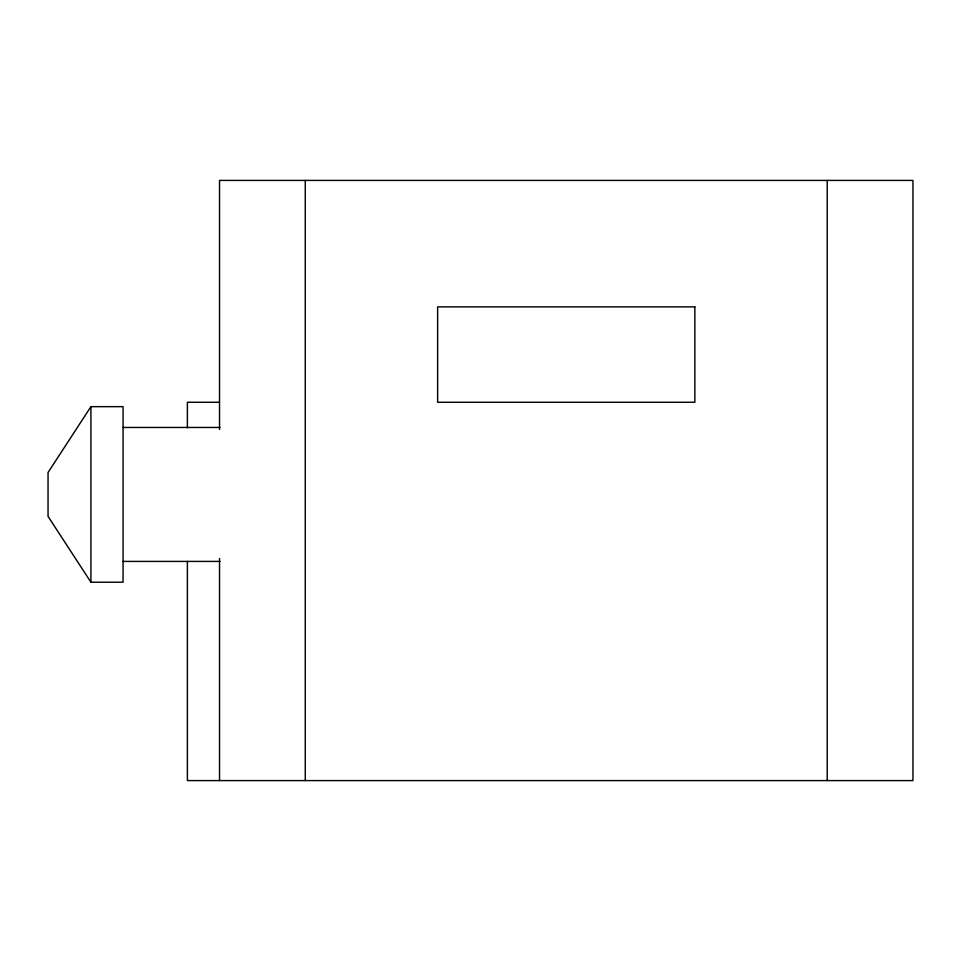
<?xml version="1.0" encoding="UTF-8"?>
<svg xmlns="http://www.w3.org/2000/svg" width="961" height="961" viewBox="0 0 961 961"><rect width="100%" height="100%" fill="white"/><g stroke="black" fill="none" stroke-linecap="round" stroke-linejoin="round"><path stroke-width="1.44" d="M90.923 406.659L48.05 472.488L48.05 516.381L90.923 582.21L123.068 582.21L123.068 406.659L90.923 406.659L90.923 582.21M219.528 402.263L187.383 402.263L187.383 427.789M123.068 427.453L219.997 427.453M123.068 561.416L219.997 561.416M827.205 180.416L827.205 780.584M305.274 180.416L305.274 780.584M219.528 429.483L219.528 180.416L912.95 180.416L912.95 780.584L187.383 780.584L187.383 561.404M219.528 558.521L219.528 780.584M694.851 306.871L437.627 306.871L437.627 402.263L694.851 402.263L694.851 306.871"/></g></svg>
